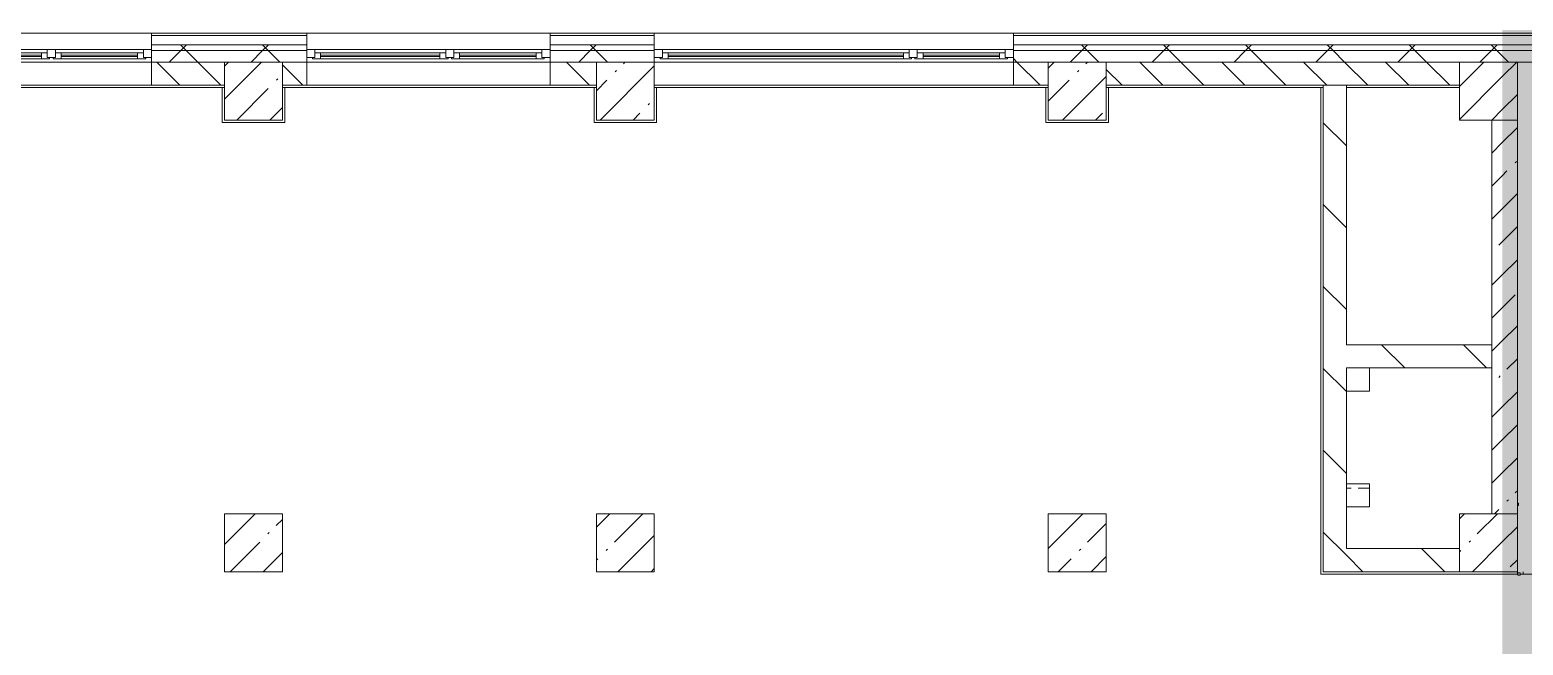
# Model space of a CAD drawing. Header units: millimetres. Extents: x 81382 to 274764, y -8553 to 29000.
# Drawn here: x 219614 to 232504, y 22066 to 27379 of the extents above; entities that cross this region are included whole.
import ezdxf

# ---------------------------------------------------------------- set-up
doc = ezdxf.new("R2010")
doc.units = ezdxf.units.MM
doc.linetypes.add('200_ШТРИХ__ш1_п0_6_', pattern=[160, 100, -60])
doc.layers.add('A-DETL-GENF-3', color=7, linetype='Continuous', lineweight=9, true_color=0xc0c0c0, transparency=0.4)
for name, color, linetype, lineweight in [('A-DETL-MBND-1', 7, '200_ШТРИХ__ш1_п0_6_', 9), ('A-GLAZ-3', 7, 'Continuous', 5), ('A-WALL', 7, 'Continuous', 9), ('A-WALL-2', 7, 'Continuous', 5), ('I-WALL-2', 7, 'Continuous', 5), ('S-COLS-1', 7, 'Continuous', 5)]:
    doc.layers.add(name, color=color, linetype=linetype, lineweight=lineweight)
for name, color, linetype, lineweight, true_color in [('A-FLOR-1', 7, 'Continuous', 5, 0xb7b7b7), ('A-FLOR-2', 7, 'Continuous', 5, 0xaaaaaa), ('A-WALL-3', 7, 'Continuous', 5, 0x737373), ('A-WALL-4', 7, 'Continuous', 9, 0x737373), ('I-WALL-3', 7, 'Continuous', 5, 0x737373), ('S-COLS-2', 7, 'Continuous', 5, 0x737373)]:
    doc.layers.add(name, color=color, linetype=linetype, lineweight=lineweight, true_color=true_color)
pattern_1 = [(45, (147753.76, 0), (-285.1231, 285.1231), []), (45, (148038.9, 0), (-285.1231, 285.1231), [504.031, -100.806, 16.764, -84.042])]
pattern_2 = [(45, (-84450, -22950), (-285.1231, 285.1231), []), (45, (-84164.88, -22950), (-285.1231, 285.1231), [504.031, -100.806, 16.764, -84.042])]
pattern_3 = [(45, (147753.76, 0), (-353.5534, 353.5534), []), (135, (147753.76, 0), (-353.5534, -353.5534), [])]
pattern_4 = [(135, (147753.76, 0), (-353.5534, -353.5534), [])]

# ---------------------------------------------------------------- blocks, each defined once
blk = doc.blocks.new('BSC_Колонна _Прямоугольная - 500х500-23287078-3_9_3_птичка')
at = {"layer": 'S-COLS-1'}
h = blk.add_hatch(dxfattribs=at)
h.set_pattern_fill('FP_90', color=256, style=0, pattern_type=2)
h.set_pattern_definition(pattern_2)
h.paths.add_polyline_path([(-250, -250), (120, -250), (120, 250), (-250, 250), (-250, -160)])
h = blk.add_hatch(dxfattribs=at)
h.set_pattern_fill('FP_90', color=256, style=0, pattern_type=2)
h.set_pattern_definition(pattern_2)
h.paths.add_polyline_path([(250, -250), (250, 250), (120, 250), (120, -250)])
for p, q in [((120, 250), (-250, 250)), ((-250, 250), (-250, -250)), ((-250, -250), (120, -250))]:
    blk.add_line(p, q, dxfattribs=at)
at = {"layer": 'S-COLS-2'}
for p, q in [((250, 250), (120, 250)), ((250, -250), (250, 250)), ((120, -250), (250, -250))]:
    blk.add_line(p, q, dxfattribs=at)
blk = doc.blocks.new('BSC_Колонна _Прямоугольная - 500х500-V223-3_9_3_птичка')
at = {"layer": 'S-COLS-1'}
h = blk.add_hatch(dxfattribs=at)
h.set_pattern_fill('FP_105', color=256, style=0, pattern_type=2)
h.set_pattern_definition([(45, (-77000, -22950), (-285.1231, 285.1231), []), (45, (-76714.88, -22950), (-285.1231, 285.1231), [504.031, -100.806, 16.764, -84.042])])
h.paths.add_polyline_path([(-250, -250), (250, -250), (250, 250), (-250, 250)])
for p, q in [((250, 250), (-250, 250)), ((-250, 250), (-250, -250)), ((250, -250), (250, 250)), ((-250, -250), (250, -250))]:
    blk.add_line(p, q, dxfattribs=at)
blk = doc.blocks.new('BSC_Колонна _Прямоугольная - 500х500-V224-3_9_3_птичка')
at = {"layer": 'S-COLS-1'}
h = blk.add_hatch(dxfattribs=at)
h.set_pattern_fill('FP_106', color=256, style=0, pattern_type=2)
h.set_pattern_definition([(45, (-73790, -22950), (-285.1231, 285.1231), []), (45, (-73504.88, -22950), (-285.1231, 285.1231), [504.031, -100.806, 16.764, -84.042])])
h.paths.add_polyline_path([(-250, -250), (250, -250), (250, 250), (-250, 250)])
for p, q in [((250, 250), (-250, 250)), ((-250, 250), (-250, -250)), ((250, -250), (250, 250)), ((-250, -250), (250, -250))]:
    blk.add_line(p, q, dxfattribs=at)
blk = doc.blocks.new('120_Окно_СКБ_2Ст - 120_Окно_СКБ_2Ст 3100х2500 _мал_створка слева_ 2-19089248-3_9_3_птичка')
at = {"layer": 'A-GLAZ-3'}
for p, q in [((-1550, -75), (-1550, -5)), ((-1550, -5), (-1480, -5)), ((1550, -5), (-1550, -5)), ((-1480, -75), (-1550, -75)), ((-1550, -75), (-1500, -75)), ((-1480, -75), (-1500, -75)), ((-1500, -75), (-1500, -85)), ((-1500, -85), (670, -85)), ((670, -85), (-1500, -85)), ((-1480, -5), (-1480, -75)), ((650, -35), (-1480, -35)), ((-1480, -35), (-1480, -75)), ((-1430, -85), (-1430, -35)), ((-1430, -55), (600, -55)), ((600, -65), (-1430, -65)), ((600, -85), (600, -35)), ((650, -75), (650, -5)), ((650, -5), (720, -5)), ((650, -75), (650, -35)), ((720, -75), (650, -75)), ((670, -75), (650, -75)), ((670, -75), (700, -75)), ((670, -85), (670, -75)), ((720, -75), (700, -75)), ((700, -75), (700, -85)), ((700, -85), (1500, -85)), ((1500, -85), (700, -85)), ((720, -5), (720, -75)), ((1480, -35), (720, -35)), ((720, -35), (720, -75)), ((770, -85), (770, -35)), ((770, -55), (1430, -55)), ((1430, -65), (770, -65)), ((1430, -85), (1430, -35)), ((1480, -75), (1480, -5)), ((1480, -5), (1550, -5)), ((1480, -75), (1480, -35)), ((1550, -75), (1480, -75)), ((1500, -75), (1480, -75)), ((1500, -75), (1550, -75)), ((1500, -85), (1500, -75)), ((1550, -5), (1550, -75))]:
    blk.add_line(p, q, dxfattribs=at)
blk = doc.blocks.new('120_Окно_СКБ_2Ст - 120_Окно_СКБ_2Ст 2100х2400 _мал створка справа_-19092174-3_9_3_птичка')
at = {"layer": 'A-GLAZ-3'}
for p, q in [((-1050, -75), (-1050, -5)), ((-1050, -5), (-980, -5)), ((1050, -5), (-1050, -5)), ((-980, -75), (-1050, -75)), ((-1050, -75), (-1000, -75)), ((-980, -75), (-1000, -75)), ((-1000, -75), (-1000, -85)), ((-1000, -85), (170, -85)), ((170, -85), (-1000, -85)), ((-980, -5), (-980, -75)), ((150, -35), (-980, -35)), ((-980, -35), (-980, -75)), ((-930, -85), (-930, -35)), ((-930, -55), (100, -55)), ((100, -65), (-930, -65)), ((100, -85), (100, -35)), ((150, -75), (150, -5)), ((150, -5), (220, -5)), ((150, -75), (150, -35)), ((220, -75), (150, -75)), ((170, -75), (150, -75)), ((170, -75), (200, -75)), ((170, -85), (170, -75)), ((220, -75), (200, -75)), ((200, -75), (200, -85)), ((200, -85), (1000, -85)), ((1000, -85), (200, -85)), ((220, -5), (220, -75)), ((980, -35), (220, -35)), ((220, -35), (220, -75)), ((270, -85), (270, -35)), ((270, -55), (930, -55)), ((930, -65), (270, -65)), ((930, -85), (930, -35)), ((980, -75), (980, -5)), ((980, -5), (1050, -5)), ((980, -75), (980, -35)), ((1050, -75), (980, -75)), ((1000, -75), (980, -75)), ((1000, -75), (1050, -75)), ((1000, -85), (1000, -75)), ((1050, -5), (1050, -75))]:
    blk.add_line(p, q, dxfattribs=at)
blk = doc.blocks.new('BSC_Колонна _Прямоугольная - 500х500-V300-3_9_3_птичка')
at = {"layer": 'S-COLS-1'}
h = blk.add_hatch(dxfattribs=at)
h.set_pattern_fill('FP_131', color=256, style=0, pattern_type=2)
h.set_pattern_definition([(45, (-80900, -22950), (-285.1231, 285.1231), []), (45, (-80614.88, -22950), (-285.1231, 285.1231), [504.031, -100.806, 16.764, -84.042])])
h.paths.add_polyline_path([(-250, -250), (250, -250), (250, 250), (-250, 250), (-250, -160)])
for p, q in [((250, 250), (-250, 250)), ((-250, 250), (-250, -250)), ((250, -250), (250, 250)), ((-250, -250), (250, -250))]:
    blk.add_line(p, q, dxfattribs=at)

msp = doc.modelspace()

# ---------------------------------------------------------------- hatches: boundary and pattern name
at = {"layer": 'A-DETL-GENF-3'}
msp.add_hatch(color=256, dxfattribs=at).paths.add_polyline_path([(272986.8, -258), (272986.8, 21479), (241086.8, 21479), (241086.8, 27379), (232323.8, 27379), (232323.8, 10208.3), (236963.8, 10208.3), (236963.8, -258), (271741.3, -258)])
at = {"layer": 'A-WALL-2'}
h = msp.add_hatch(dxfattribs=at)
h.set_pattern_fill('FP_93', color=256, style=0, pattern_type=2)
h.set_pattern_definition(pattern_3)
h.paths.add_polyline_path([(232323.8, 27200), (232323.8, 27250), (228103.8, 27250), (228103.8, 27200), (232122.7, 27200)])
h.paths.add_polyline_path([(224198.9, 27200), (225003.8, 27200), (225003.8, 27250), (224103.8, 27250), (224103.8, 27200)])
h.paths.add_polyline_path([(214863.8, 27200), (214863.8, 27250), (210613.8, 27250), (210613.8, 27200), (213944.7, 27200)])
h.paths.add_polyline_path([(217363.8, 27200), (218563.8, 27200), (218563.8, 27250), (217363.8, 27250)])
h.paths.add_polyline_path([(220663.8, 27200), (222003.8, 27200), (222003.8, 27250), (220663.8, 27250)])
h.paths.add_polyline_path([(209283.7, 27200), (209713.8, 27200), (209713.8, 27250), (207613.8, 27250), (207613.8, 27200), (208351.5, 27200)])
h.paths.add_polyline_path([(206487.1, 27200), (206713.8, 27200), (206713.8, 27250), (205613.8, 27250), (205613.8, 27200)])
h.paths.add_polyline_path([(201826, 27200), (202513.8, 27200), (202513.8, 27250), (201013.8, 27250), (201013.8, 27200)])
h.paths.add_polyline_path([(198097.2, 27200), (198513.8, 27200), (198513.8, 27250), (197414, 27250), (197414, 27200)])
h.paths.add_polyline_path([(189913.8, 27200), (192313.8, 27200), (192313.8, 27250), (189813.8, 27250), (189813.8, 27200)])
h.paths.add_polyline_path([(195413.8, 27200), (196514, 27200), (196514, 27250), (195413.8, 27250)])
h = msp.add_hatch(dxfattribs=at)
h.set_pattern_fill('FP_93', color=256, style=0, pattern_type=2)
h.set_pattern_definition(pattern_3)
h.paths.add_polyline_path([(232323.8, 27100), (232323.8, 27200), (228103.8, 27200), (228103.8, 27100), (232122.7, 27100)])
h.paths.add_polyline_path([(217363.8, 27100), (218563.8, 27100), (218563.8, 27200), (217363.8, 27200)])
h.paths.add_polyline_path([(220663.8, 27100), (222003.8, 27100), (222003.8, 27200), (220663.8, 27200)])
h.paths.add_polyline_path([(214863.8, 27100), (214863.8, 27200), (210613.8, 27200), (210613.8, 27100), (213944.7, 27100)])
h.paths.add_polyline_path([(224103.8, 27100), (225003.8, 27100), (225003.8, 27200), (224103.8, 27200)])
h.paths.add_polyline_path([(202513.8, 27100), (202513.8, 27200), (201013.8, 27200), (201013.8, 27100), (201826, 27100)])
h.paths.add_polyline_path([(209283.7, 27100), (209713.8, 27100), (209713.8, 27200), (207613.8, 27200), (207613.8, 27100), (208351.5, 27100)])
h.paths.add_polyline_path([(205613.8, 27100), (206713.8, 27100), (206713.8, 27200), (205613.8, 27200)])
h.paths.add_polyline_path([(196514, 27100), (196514, 27200), (195413.8, 27200), (195413.8, 27100), (196232.8, 27100)])
h.paths.add_polyline_path([(197414, 27100), (198513.8, 27100), (198513.8, 27200), (197414, 27200)])
h.paths.add_polyline_path([(191571.8, 27100), (192313.8, 27100), (192313.8, 27200), (189913.8, 27200), (189913.8, 27100), (190513.8, 27100)])
h = msp.add_hatch(dxfattribs=at)
h.set_pattern_fill('FP_93', color=256, style=0, pattern_type=2)
h.set_pattern_definition(pattern_3)
h.paths.add_polyline_path([(240913.8, 27200), (240963.8, 27200), (240963.8, 27250), (232323.8, 27250), (232323.8, 27200), (240046.4, 27200)])
h = msp.add_hatch(dxfattribs=at)
h.set_pattern_fill('FP_93', color=256, style=0, pattern_type=2)
h.set_pattern_definition(pattern_3)
h.paths.add_polyline_path([(240813.8, 27100), (240913.8, 27100), (240913.8, 27200), (232323.8, 27200), (232323.8, 27100), (240046.4, 27100)])
h = msp.add_hatch(dxfattribs=at)
h.set_pattern_fill('FP_91', color=256, style=0, pattern_type=2)
h.set_pattern_definition([(135, (147753.76, 0), (-176.7767, -176.7767), [])])
h.paths.add_polyline_path([(229792.2, 26900), (231953.8, 26900), (231953.8, 27100), (228903.8, 27100), (228903.8, 26900)])
h.paths.add_polyline_path([(228393.9, 26900), (228403.8, 26900), (228403.8, 27100), (228103.8, 27100), (228103.8, 26900)])
h.paths.add_polyline_path([(213913.8, 26900), (213913.8, 27100), (210613.8, 27100), (210613.8, 26900), (212080.3, 26900)])
h.paths.add_polyline_path([(217363.8, 26900), (218063.8, 26900), (218063.8, 27100), (217363.8, 27100)])
h.paths.add_polyline_path([(214863.8, 26900), (214863.8, 27100), (214513.8, 27100), (214513.8, 26900)])
h.paths.add_polyline_path([(220663.8, 26900), (221293.8, 26900), (221293.8, 27100), (220663.8, 27100)])
h.paths.add_polyline_path([(221793.8, 26900), (222003.8, 26900), (222003.8, 27100), (221793.8, 27100)])
h.paths.add_polyline_path([(224503.8, 26900), (224503.8, 27100), (224103.8, 27100), (224103.8, 26900), (224198.9, 26900)])
h.paths.add_polyline_path([(207613.8, 26900), (207913.8, 26900), (207913.8, 27100), (207613.8, 27100)])
h.paths.add_polyline_path([(205613.8, 26900), (206713.8, 26900), (206713.8, 27100), (205613.8, 27100)])
h.paths.add_polyline_path([(201913.8, 26900), (201913.8, 27100), (201013.8, 27100), (201013.8, 26900), (201826, 26900)])
h.paths.add_polyline_path([(208513.8, 26900), (209713.8, 26900), (209713.8, 27100), (208513.8, 27100)])
h.paths.add_polyline_path([(197414, 26900), (198513.8, 26900), (198513.8, 27100), (197414, 27100)])
h.paths.add_polyline_path([(195913.8, 26900), (195913.8, 27100), (195413.8, 27100), (195413.8, 26900)])
h.paths.add_polyline_path([(192313.8, 26900), (192313.8, 27100), (190513.8, 27100), (190513.8, 26900), (191571.8, 26900)])
at = {"layer": 'I-WALL-2'}
h = msp.add_hatch(dxfattribs=at)
h.set_pattern_fill('FP_92', color=256, style=0, pattern_type=2)
h.set_pattern_definition(pattern_4)
h.paths.add_polyline_path([(230778.9, 24259.9), (230978.9, 24259.9), (230978.9, 26900), (230778.9, 26900), (230778.9, 25103.8)])
h = msp.add_hatch(dxfattribs=at)
h.set_pattern_fill('FP_89', color=256, style=0, pattern_type=2)
h.set_pattern_definition(pattern_1)
h.paths.add_polyline_path([(232323.8, 23200), (232323.8, 26600), (232233.8, 26600), (232233.8, 23200)])
h = msp.add_hatch(dxfattribs=at)
h.set_pattern_fill('FP_89', color=256, style=0, pattern_type=2)
h.set_pattern_definition(pattern_1)
h.paths.add_polyline_path([(232453.8, 23200), (232453.8, 26600), (232323.8, 26600), (232323.8, 23200)])
h = msp.add_hatch(dxfattribs=at)
h.set_pattern_fill('FP_92', color=256, style=0, pattern_type=2)
h.set_pattern_definition(pattern_4)
h.paths.add_polyline_path([(232233.8, 24460), (232233.8, 24660), (230978.9, 24660), (230978.9, 24460)])
h = msp.add_hatch(dxfattribs=at)
h.set_pattern_fill('FP_92', color=256, style=0, pattern_type=2)
h.set_pattern_definition(pattern_4)
h.paths.add_polyline_path([(230778.9, 22700), (230978.9, 22700), (230978.9, 24259.9), (230778.9, 24259.9), (230778.9, 22790)])
h = msp.add_hatch(dxfattribs=at)
h.set_pattern_fill('FP_92', color=256, style=0, pattern_type=2)
h.set_pattern_definition(pattern_4)
h.paths.add_polyline_path([(231953.8, 22700), (231953.8, 22900), (230978.9, 22900), (230978.9, 22700)])
at = {"layer": 'S-COLS-1'}
h = msp.add_hatch(dxfattribs=at)
h.set_pattern_fill('FP_89', color=256, style=0, pattern_type=2)
h.set_pattern_definition(pattern_1)
h.paths.add_polyline_path([(221402.3, 26600), (221793.8, 26600), (221793.8, 27100), (221293.8, 27100), (221293.8, 26600)])
h = msp.add_hatch(dxfattribs=at)
h.set_pattern_fill('FP_89', color=256, style=0, pattern_type=2)
h.set_pattern_definition(pattern_1)
h.paths.add_polyline_path([(225003.8, 26600), (225003.8, 27100), (224503.8, 27100), (224503.8, 26600)])
h = msp.add_hatch(dxfattribs=at)
h.set_pattern_fill('FP_89', color=256, style=0, pattern_type=2)
h.set_pattern_definition(pattern_1)
h.paths.add_polyline_path([(228903.8, 26600), (228903.8, 27100), (228403.8, 27100), (228403.8, 26600), (228860, 26600)])
h = msp.add_hatch(dxfattribs=at)
h.set_pattern_fill('FP_89', color=256, style=0, pattern_type=2)
h.set_pattern_definition(pattern_1)
h.paths.add_polyline_path([(231953.8, 26600), (232323.8, 26600), (232323.8, 27100), (231953.8, 27100), (231953.8, 26839.2)])
h = msp.add_hatch(dxfattribs=at)
h.set_pattern_fill('FP_89', color=256, style=0, pattern_type=2)
h.set_pattern_definition(pattern_1)
h.paths.add_polyline_path([(232453.8, 26600), (232453.8, 27100), (232323.8, 27100), (232323.8, 26600)])

# ---------------------------------------------------------------- linework, layer by layer
at = {"layer": 'A-DETL-MBND-1'}
for p, q in [((231178.9, 23420), (230978.9, 23420)), ((232463.8, 23290.5), (232453.8, 23290.5)), ((232453.8, 23270.5), (232463.8, 23270.5)), ((232463.8, 23270.5), (232463.8, 23290.5))]:
    msp.add_line(p, q, dxfattribs=at)
at = {"layer": 'A-FLOR-1'}
for p, q in [((232453.8, 22680), (232453.8, 22700)), ((232503.8, 22700), (232503.8, 22680)), ((232743.8, 22680), (232478.4, 22680))]:
    msp.add_line(p, q, dxfattribs=at)
at = {"layer": 'A-FLOR-2'}
for p, q in [((221273.8, 26580), (221273.8, 26880)), ((221813.8, 26880), (221813.8, 26580)), ((224483.8, 26580), (224483.8, 26880)), ((225023.8, 26880), (225023.8, 26580)), ((228383.8, 26580), (228383.8, 26880)), ((228923.9, 26880), (228923.9, 26580)), ((230758.9, 22680), (230758.9, 26880)), ((221813.8, 26580), (221273.8, 26580)), ((225023.8, 26580), (224483.8, 26580)), ((228923.9, 26580), (228383.8, 26580)), ((230978.9, 24459.9), (231178.9, 24459.9)), ((231178.9, 24459.9), (231178.9, 24259.9)), ((231178.9, 24259.9), (230978.9, 24259.9)), ((230978.9, 23459.9), (231178.9, 23459.9)), ((231178.9, 23459.9), (231178.9, 23259.9)), ((231178.9, 23259.9), (230978.9, 23259.9)), ((232458.4, 22680), (230758.9, 22680))]:
    msp.add_line(p, q, dxfattribs=at)
at = {"layer": 'A-WALL'}
for p, q in [((222003.8, 27330), (220663.8, 27330)), ((225003.8, 27330), (224103.8, 27330)), ((222003.8, 27250), (220663.8, 27250)), ((222003.8, 27200), (220663.8, 27200)), ((225003.8, 27250), (224103.8, 27250)), ((225003.8, 27200), (224103.8, 27200)), ((232588.8, 27200), (228103.8, 27200)), ((230978.9, 26900), (230778.9, 26900))]:
    msp.add_line(p, q, dxfattribs=at)
at = {"layer": 'A-WALL-2'}
for p, q in [((228103.8, 27350), (197414, 27350)), ((220663.8, 27350), (220663.8, 26900)), ((222003.8, 26900), (222003.8, 27350)), ((224103.8, 27350), (224103.8, 26900)), ((225003.8, 27100), (225003.8, 27350)), ((228103.8, 27350), (228103.8, 26900)), ((228403.8, 27100), (190513.8, 27100)), ((221293.8, 26900), (221293.8, 27100)), ((221793.8, 27100), (221793.8, 26900)), ((224503.8, 26900), (224503.8, 27100)), ((228403.8, 26900), (228403.8, 27100)), ((228903.8, 27100), (228903.8, 26900)), ((231953.8, 26900), (231953.8, 27100)), ((220663.8, 26900), (221293.8, 26900)), ((221793.8, 26900), (222003.8, 26900)), ((224103.8, 26900), (224503.8, 26900)), ((228103.8, 26900), (228403.8, 26900)), ((228903.8, 26900), (230778.9, 26900)), ((230978.9, 26900), (231953.8, 26900))]:
    msp.add_line(p, q, dxfattribs=at)
at = {"layer": 'A-WALL-3'}
for p, q in [((241063.8, 27350), (228103.8, 27350)), ((228403.8, 27100), (240563.8, 27100)), ((232478.4, 22689), (232458.4, 22689)), ((232458.4, 22689), (232458.4, 22669)), ((232478.4, 22669), (232478.4, 22689)), ((232458.4, 22669), (232478.4, 22669))]:
    msp.add_line(p, q, dxfattribs=at)
at = {"layer": 'A-WALL-4'}
for p, q in [((241043.8, 27330), (228103.8, 27330)), ((240963.8, 27250), (228103.8, 27250))]:
    msp.add_line(p, q, dxfattribs=at)
at = {"layer": 'I-WALL-2'}
for p, q in [((218563.8, 27100), (220663.8, 27100)), ((222003.8, 27100), (224103.8, 27100)), ((225003.8, 27100), (228103.8, 27100)), ((220663.8, 26900), (218563.8, 26900)), ((221293.8, 26880), (218563.8, 26880)), ((224503.8, 26880), (221793.8, 26880)), ((224103.8, 26900), (222003.8, 26900)), ((228103.8, 26900), (225003.8, 26900)), ((228403.8, 26880), (225003.8, 26880)), ((230778.9, 26880), (228903.8, 26880)), ((230778.9, 26900), (230778.9, 22700)), ((230978.9, 24660), (230978.9, 26900)), ((231953.8, 26880), (230978.9, 26880)), ((232233.8, 26600), (232233.8, 23200)), ((232233.8, 24660), (230978.9, 24660)), ((230978.9, 24460), (232233.8, 24460)), ((230978.9, 22900), (230978.9, 24460)), ((231953.8, 22900), (230978.9, 22900)), ((230778.9, 22700), (231953.8, 22700))]:
    msp.add_line(p, q, dxfattribs=at)
at = {"layer": 'I-WALL-3'}
for p, q in [((232453.8, 26600), (232233.8, 26600)), ((232453.8, 23200), (232453.8, 26600))]:
    msp.add_line(p, q, dxfattribs=at)
at = {"layer": 'S-COLS-1'}
for p, q in [((221793.8, 27100), (221293.8, 27100)), ((221293.8, 27100), (221293.8, 26900)), ((221793.8, 26900), (221793.8, 27100)), ((225003.8, 27100), (224503.8, 27100)), ((224503.8, 27100), (224503.8, 26900)), ((225003.8, 26600), (225003.8, 27100)), ((228903.8, 27100), (228403.8, 27100)), ((228403.8, 27100), (228403.8, 26900)), ((228903.8, 26900), (228903.8, 27100)), ((232323.8, 27100), (231953.8, 27100)), ((231953.8, 27100), (231953.8, 26900)), ((221293.8, 26900), (221293.8, 26600)), ((221793.8, 26600), (221793.8, 26900)), ((224503.8, 26900), (224503.8, 26600)), ((228403.8, 26900), (228403.8, 26600)), ((228903.8, 26600), (228903.8, 26900)), ((231953.8, 26900), (231953.8, 26600)), ((221293.8, 26600), (221793.8, 26600)), ((224503.8, 26600), (225003.8, 26600)), ((228403.8, 26600), (228903.8, 26600)), ((231953.8, 26600), (232323.8, 26600))]:
    msp.add_line(p, q, dxfattribs=at)
at = {"layer": 'S-COLS-2'}
for p, q in [((232453.8, 27100), (232323.8, 27100)), ((232453.8, 26600), (232453.8, 27100)), ((232323.8, 26600), (232453.8, 26600))]:
    msp.add_line(p, q, dxfattribs=at)

# ---------------------------------------------------------------- block references
at = {"layer": 'A-GLAZ-3'}
for name, p in [('120_Окно_СКБ_2Ст - 120_Окно_СКБ_2Ст 2100х2400 _мал створка справа_-19092174-3_9_3_птичка', (219613.8, 27215)), ('120_Окно_СКБ_2Ст - 120_Окно_СКБ_2Ст 2100х2400 _мал створка справа_-19092174-3_9_3_птичка', (223053.8, 27215)), ('120_Окно_СКБ_2Ст - 120_Окно_СКБ_2Ст 3100х2500 _мал_створка слева_ 2-19089248-3_9_3_птичка', (226553.8, 27215))]:
    msp.add_blockref(name, p, dxfattribs=at)
at = {"layer": 'S-COLS-1'}
for name, p in [('BSC_Колонна _Прямоугольная - 500х500-V224-3_9_3_птичка', (221543.8, 22950)), ('BSC_Колонна _Прямоугольная - 500х500-V223-3_9_3_птичка', (224753.8, 22950)), ('BSC_Колонна _Прямоугольная - 500х500-V300-3_9_3_птичка', (228653.8, 22950))]:
    msp.add_blockref(name, p, dxfattribs=at)
at = {"layer": 'S-COLS-2'}
msp.add_blockref('BSC_Колонна _Прямоугольная - 500х500-23287078-3_9_3_птичка', (232203.8, 22950), dxfattribs=at)

doc.saveas('drawing.dxf')
